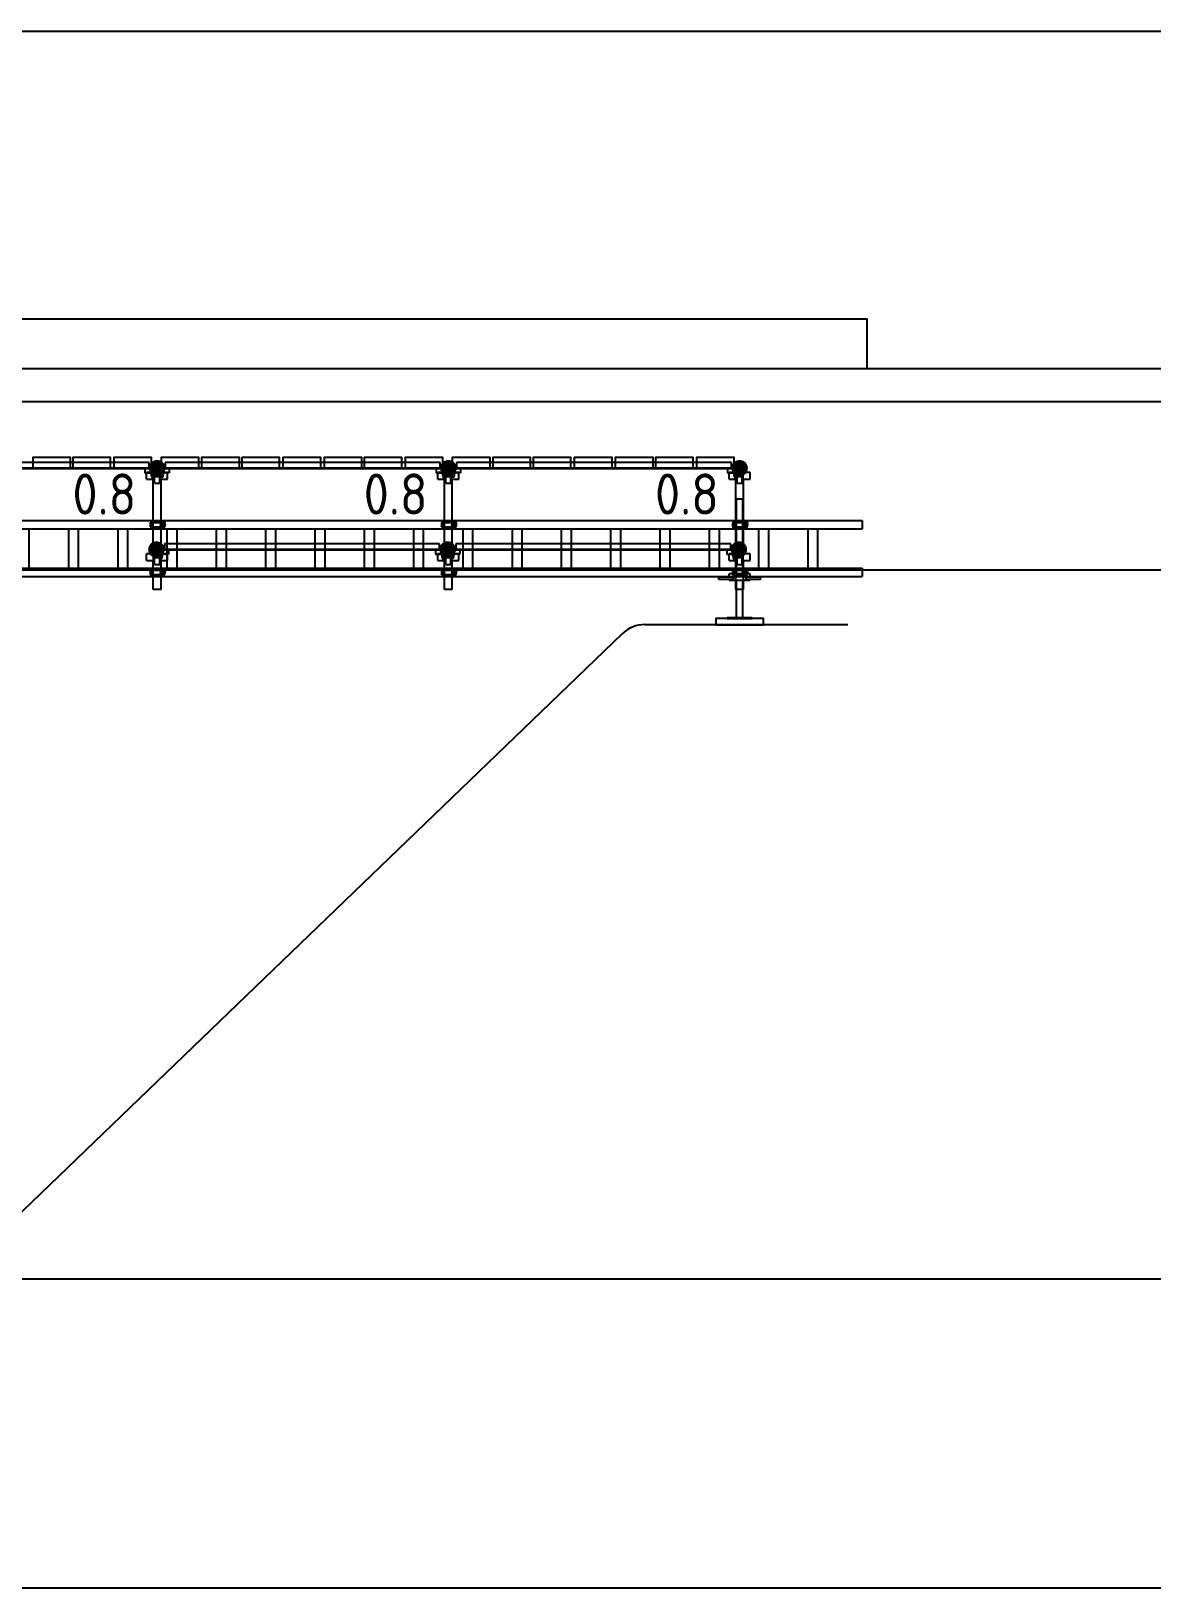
# Model space of a CAD drawing. Header units: millimetres. Extents: x 9116 to 195096, y -114281 to 55636.
# Drawn here: x 60292 to 67113, y -33649 to -24173 of the extents above; entities that cross this region are included whole.
import ezdxf
from ezdxf.enums import TextEntityAlignment as Align

# ---------------------------------------------------------------- set-up
doc = ezdxf.new("R2010")
doc.units = ezdxf.units.MM
doc.linetypes.add('KwikScaf_DASHED', pattern=[3.75, 2.5, -1.25])
doc.layers.get('0').update_dxf_attribs({"linetype": 'CONTINUOUS'})
for name, color, linetype in [('Grid Lines', 252, 'CONTINUOUS'), ('New Pipes', 7, 'CONTINUOUS'), ('Scaffold', 7, 'CONTINUOUS')]:
    doc.layers.add(name, color=color, linetype=linetype)
doc.styles.add('KwikScaf ISO', font='isocp.shx')

# ---------------------------------------------------------------- blocks, each defined once
blk = doc.blocks.new('6.3m Ladder Beam')
at = {"color": 6}
for p, q in [((0, 340), (0, 290)), ((0, 340), (6300, 340)), ((0, 290), (6300, 290)), ((270, 290), (270, 50)), ((330, 290), (330, 50)), ((570, 290), (570, 50)), ((630, 290), (630, 50)), ((870, 290), (870, 50)), ((930, 290), (930, 50)), ((1170, 290), (1170, 50)), ((1230, 290), (1230, 50)), ((1470, 290), (1470, 50)), ((1530, 290), (1530, 50)), ((1770, 290), (1770, 50)), ((1830, 290), (1830, 50)), ((2070, 290), (2070, 50)), ((2130, 290), (2130, 50)), ((2370, 290), (2370, 50)), ((2430, 290), (2430, 50)), ((2670, 290), (2670, 50)), ((2730, 290), (2730, 50)), ((2970, 290), (2970, 50)), ((3030, 290), (3030, 50)), ((3270, 290), (3270, 50)), ((3330, 290), (3330, 50)), ((3570, 290), (3570, 50)), ((3630, 290), (3630, 50)), ((3870, 290), (3870, 50)), ((3930, 290), (3930, 50)), ((4170, 290), (4170, 50)), ((4230, 290), (4230, 50)), ((4470, 290), (4470, 50)), ((4530, 290), (4530, 50)), ((4770, 290), (4770, 50)), ((4830, 290), (4830, 50)), ((5070, 290), (5070, 50)), ((5130, 290), (5130, 50)), ((5370, 290), (5370, 50)), ((5430, 290), (5430, 50)), ((5670, 290), (5670, 50)), ((5730, 290), (5730, 50)), ((5970, 290), (5970, 50)), ((6030, 290), (6030, 50)), ((6300, 340), (6300, 290)), ((0, 50), (0, 0)), ((0, 50), (6300, 50)), ((0, 0), (6300, 0)), ((6300, 50), (6300, 0))]:
    blk.add_line(p, q, dxfattribs=at)
blk = doc.blocks.new('0.8m Standard')
at = {"color": 180, "extrusion": (-1, 6.12323e-17, 0)}
for p, q in [((-35.5, 712), (-40, 712)), ((-40, 672), (-40, 712)), ((-40, 672), (-35.5, 672)), ((2.1, 712), (-35.5, 712)), ((-35.5, 672), (2.1, 672)), ((0, 712), (0, 721.1)), ((0, 217), (0, 672)), ((2.1, 672), (2.1, 712)), ((5.8, 712), (2.1, 712)), ((2.1, 672), (5.8, 672)), ((5.8, 712), (5.8, 672)), ((8.3, 647), (8.3, 687)), ((18.2, 687), (8.3, 687)), ((29.8, 687), (18.2, 687)), ((39.7, 687), (29.8, 687)), ((39.7, 647), (39.7, 687)), ((42.2, 672), (42.2, 712)), ((45.9, 712), (42.2, 712)), ((42.2, 672), (45.9, 672)), ((83.5, 712), (45.9, 712)), ((45.9, 672), (45.9, 712)), ((45.9, 672), (83.5, 672)), ((48, 712), (48, 721.1)), ((48, 217), (48, 672)), ((88, 712), (83.5, 712)), ((83.5, 672), (88, 672)), ((88, 672), (88, 712)), ((8.3, 647), (18.2, 647)), ((18.2, 647), (29.8, 647)), ((29.8, 647), (39.7, 647)), ((-40, 177), (-40, 217)), ((-35.5, 217), (-40, 217)), ((2.1, 217), (-35.5, 217)), ((2.1, 177), (2.1, 217)), ((5.8, 217), (2.1, 217)), ((5.8, 217), (5.8, 177)), ((8.3, 152), (8.3, 192)), ((18.2, 192), (8.3, 192)), ((29.8, 192), (18.2, 192)), ((39.7, 192), (29.8, 192)), ((39.7, 152), (39.7, 192)), ((42.2, 177), (42.2, 217)), ((45.9, 217), (42.2, 217)), ((45.9, 177), (45.9, 217)), ((83.5, 217), (45.9, 217)), ((88, 217), (83.5, 217)), ((88, 177), (88, 217)), ((-40, 177), (-35.5, 177)), ((-35.5, 177), (2.1, 177)), ((0, 0), (0, 177)), ((2.1, 177), (5.8, 177)), ((8.3, 152), (18.2, 152)), ((18.2, 152), (29.8, 152)), ((29.8, 152), (39.7, 152)), ((42.2, 177), (45.9, 177)), ((45.9, 177), (83.5, 177)), ((48, 0), (48, 177)), ((83.5, 177), (88, 177)), ((48, 0), (0, 0))]:
    blk.add_line(p, q, dxfattribs=at)
at = {"color": 180}
blk.add_line((0, 721.1), (48, 721.1), dxfattribs=at)
blk = doc.blocks.new('2D Jack Adjustable Screw')
at = {"color": 0, "extrusion": (1, -1.83691e-16, 2.30446e-16)}
for p, q in [((-265.5, 100), (-273.5, 100)), ((-273.5, 100), (-273.5, -52)), ((-265.5, 100), (-265.5, -52)), ((-35, 151.5), (-20, 151.5)), ((-35, 62.25), (-35, 151.5)), ((-20, 62.25), (-20, 151.5)), ((-265.5, 42.5), (-40, 42.5)), ((-265.5, 5.5), (-40, 5.5)), ((-40, 87.75), (-35, 87.75)), ((-40, 87.75), (-40, 24)), ((-40, 24), (-40, -39.75)), ((-35, 62.25), (-20, 62.25)), ((-20, 87.75), (0, 87.75)), ((0, 24), (0, 87.75)), ((0, 42.5), (454.5, 42.5)), ((0, -39.75), (0, 24)), ((0, 5.5), (454.5, 5.5)), ((454.5, 24), (454.5, 42.5)), ((454.5, 5.5), (454.5, 24)), ((-265.5, -52), (-273.5, -52)), ((-40, -39.75), (-35, -39.75)), ((-20, -14.25), (-35, -14.25)), ((-35, -103.5), (-35, -14.25)), ((-20, -103.5), (-20, -14.25)), ((-20, -39.75), (0, -39.75)), ((-35, -103.5), (-20, -103.5))]:
    blk.add_line(p, q, dxfattribs=at)
blk = doc.blocks.new('Half 90')
for p, q in [((-43.3, 15), (10.1, 15)), ((-43.3, 15), (-40.1, 10)), ((-43.3, 9.2), (-43.3, -9.2)), ((-29, 3.2), (-43.3, 9.2)), ((-41.7, 12.5), (13.2, 12.5)), ((-28.3, 5), (-40.1, 10)), ((-34.9, 5.6), (-34.9, 7.8)), ((-29, 3.2), (-29, -3.2)), ((-28.3, -5), (-28.3, 5)), ((36.7, 20), (10.1, 15)), ((13.2, 12.5), (36.4, 17.2)), ((22.1, 14.3), (18.3, -0.8)), ((36.4, 17.2), (44.8, 10)), ((46.7, 10), (43, 10)), ((-43.3, -9.2), (-29, -3.2)), ((-43.3, -15), (-40.1, -10)), ((-43.3, -15), (10.1, -15)), ((-41.7, -12.5), (13.2, -12.5)), ((-28.3, -5), (-40.1, -10)), ((-34.9, -7.8), (-34.9, -5.6)), ((36.7, -20), (10.1, -15)), ((13.2, -12.5), (36.4, -17.2)), ((18.3, -0.8), (22.4, -14.4)), ((36.4, -17.2), (44.8, -10)), ((46.7, -10), (43, -10))]:
    blk.add_line(p, q)
blk.add_lwpolyline([(35.1, -12.5), (45.9, -6.2), (45.9, 6.2), (35.1, 12.5), (24.2, 6.2), (24.2, -6.2)], close=True)
for points in [[(36.7, 20), (45.2, 14.9), (46.7, 10)], [(36.7, -20), (45.2, -14.9), (46.7, -10)]]:
    blk.add_lwpolyline(points)
for radius in [12.5, 5]:
    blk.add_circle((35.1, 0), radius)

msp = doc.modelspace()

# ---------------------------------------------------------------- linework, layer by layer
at = {"layer": 'Grid Lines', "color": 252, "linetype": 'KwikScaf_DASHED'}
for p, q in [((48176.3, -24172.7), (71766.6, -24172.7)), ((52960.2, -26226.7), (71766.6, -26226.7)), ((48176.3, -26426.7), (71766.6, -26426.7)), ((52960.2, -27452.4), (71766.6, -27452.4)), ((48176.3, -31768), (71766.6, -31768)), ((48176.3, -33648.7), (71766.6, -33648.7))]:
    msp.add_line(p, q, dxfattribs=at)
at = {"layer": 'New Pipes', "color": 4}
msp.add_lwpolyline([(54458.7, -26226.7), (65379.1, -26226.7), (65379.1, -25926.7), (54458.7, -25926.7)], close=True, dxfattribs=at)
at = {"layer": 'Scaffold', "color": 2, "extrusion": (0, 1, -1.83691e-16)}
for p, q in [((61009.4, -26799), (59334.7, -26799)), ((61009.4, -26832), (61009.4, -26799)), ((61014.4, -26812), (61017.8, -26837)), ((61034.4, -26812), (61014.4, -26812)), ((61034.4, -26887), (61034.4, -26812)), ((61082.4, -26812), (61102.4, -26812)), ((61082.4, -26887), (61082.4, -26812)), ((61102.4, -26812), (61099.1, -26837)), ((62782.1, -26799), (61107.4, -26799)), ((61107.4, -26799), (61107.4, -26832)), ((62782.1, -26832), (62782.1, -26799)), ((62787.1, -26812), (62790.5, -26837)), ((62807.1, -26812), (62787.1, -26812)), ((62807.1, -26887), (62807.1, -26812)), ((62855.1, -26812), (62875.1, -26812)), ((62855.1, -26887), (62855.1, -26812)), ((62875.1, -26812), (62871.8, -26837)), ((64554.8, -26799), (62880.1, -26799)), ((62880.1, -26799), (62880.1, -26832)), ((64554.8, -26832), (64554.8, -26799)), ((64559.8, -26812), (64563.2, -26837)), ((64579.8, -26812), (64559.8, -26812)), ((64579.8, -26887), (64579.8, -26812)), ((61009.4, -26832), (59334.7, -26832)), ((61009.4, -26837), (59334.7, -26837)), ((60984.4, -26837), (60984.4, -26862)), ((60984.4, -26862), (61021.1, -26862)), ((61009.4, -26837), (61009.4, -26832)), ((61017.8, -26837), (61009.4, -26837)), ((61021.1, -26862), (61024.4, -26887)), ((61024.4, -26887), (61034.4, -26887)), ((61092.4, -26887), (61082.4, -26887)), ((61095.8, -26862), (61092.4, -26887)), ((61132.4, -26862), (61095.8, -26862)), ((61099.1, -26837), (61107.4, -26837)), ((62782.1, -26832), (61107.4, -26832)), ((61107.4, -26832), (61107.4, -26837)), ((62782.1, -26837), (61107.4, -26837)), ((61132.4, -26837), (61132.4, -26862)), ((62757.1, -26837), (62757.1, -26862)), ((62757.1, -26862), (62793.8, -26862)), ((62782.1, -26837), (62782.1, -26832)), ((62790.5, -26837), (62782.1, -26837)), ((62793.8, -26862), (62797.1, -26887)), ((62797.1, -26887), (62807.1, -26887)), ((62865.1, -26887), (62855.1, -26887)), ((62868.5, -26862), (62865.1, -26887)), ((62905.1, -26862), (62868.5, -26862)), ((62871.8, -26837), (62880.1, -26837)), ((64554.8, -26832), (62880.1, -26832)), ((62880.1, -26832), (62880.1, -26837)), ((64554.8, -26837), (62880.1, -26837)), ((62905.1, -26837), (62905.1, -26862)), ((64529.8, -26837), (64529.8, -26862)), ((64529.8, -26862), (64566.5, -26862)), ((64554.8, -26837), (64554.8, -26832)), ((64563.2, -26837), (64554.8, -26837)), ((64566.5, -26862), (64569.8, -26887)), ((64569.8, -26887), (64579.8, -26887)), ((61078, -27307), (61098, -27307)), ((61078, -27382), (61078, -27307)), ((61088, -27382), (61078, -27382)), ((61091.3, -27357), (61088, -27382)), ((61128, -27357), (61091.3, -27357)), ((61098, -27307), (61094.6, -27332)), ((61094.6, -27332), (61103, -27332)), ((62777.6, -27294), (61103, -27294)), ((61103, -27294), (61103, -27327)), ((62777.6, -27327), (61103, -27327)), ((61103, -27327), (61103, -27332)), ((62777.6, -27332), (61103, -27332)), ((61128, -27332), (61128, -27357)), ((62752.6, -27332), (62752.6, -27357)), ((62752.6, -27357), (62789.3, -27357)), ((62777.6, -27327), (62777.6, -27294)), ((62777.6, -27332), (62777.6, -27327)), ((62786, -27332), (62777.6, -27332)), ((62782.6, -27307), (62786, -27332)), ((62802.6, -27307), (62782.6, -27307)), ((62789.3, -27357), (62792.6, -27382)), ((62792.6, -27382), (62802.6, -27382)), ((62802.6, -27382), (62802.6, -27307)), ((62850.6, -27307), (62870.6, -27307)), ((62850.6, -27382), (62850.6, -27307)), ((62860.6, -27382), (62850.6, -27382)), ((62864, -27357), (62860.6, -27382)), ((62900.6, -27357), (62864, -27357)), ((62870.6, -27307), (62867.3, -27332)), ((62867.3, -27332), (62875.6, -27332)), ((64550.3, -27294), (62875.6, -27294)), ((62875.6, -27294), (62875.6, -27327)), ((64550.3, -27327), (62875.6, -27327)), ((62875.6, -27327), (62875.6, -27332)), ((64550.3, -27332), (62875.6, -27332)), ((62900.6, -27332), (62900.6, -27357)), ((64525.3, -27332), (64525.3, -27357)), ((64525.3, -27357), (64562, -27357)), ((64550.3, -27327), (64550.3, -27294)), ((64550.3, -27332), (64550.3, -27327)), ((64558.7, -27332), (64550.3, -27332)), ((64555.3, -27307), (64558.7, -27332)), ((64575.3, -27307), (64555.3, -27307)), ((64562, -27357), (64565.3, -27382)), ((64565.3, -27382), (64575.3, -27382)), ((64575.3, -27382), (64575.3, -27307))]:
    msp.add_line(p, q, dxfattribs=at)
at = {"layer": 'Scaffold'}
for p, q in [((59866.9, -31712.1), (63888.3, -27841.2)), ((64027, -27785.3), (65261.7, -27785.3))]:
    msp.add_line(p, q, dxfattribs=at)
at = {"layer": 'Scaffold', "color": 20}
for points in [[(60301.7, -26832), (60531.7, -26832), (60531.7, -26768), (60301.7, -26768)], [(60545.5, -26832), (60775.5, -26832), (60775.5, -26768), (60545.5, -26768)], [(60795.3, -26832), (61025.3, -26832), (61025.3, -26768), (60795.3, -26768)], [(61082.4, -26832), (61312.4, -26832), (61312.4, -26768), (61082.4, -26768)], [(61328.9, -26832), (61558.9, -26832), (61558.9, -26768), (61328.9, -26768)], [(61574.3, -26832), (61804.3, -26832), (61804.3, -26768), (61574.3, -26768)], [(61824.6, -26832), (62054.6, -26832), (62054.6, -26768), (61824.6, -26768)], [(62074.4, -26832), (62304.4, -26832), (62304.4, -26768), (62074.4, -26768)], [(62318.2, -26832), (62548.2, -26832), (62548.2, -26768), (62318.2, -26768)], [(62568, -26832), (62798, -26832), (62798, -26768), (62568, -26768)], [(62855.1, -26832), (63085.1, -26832), (63085.1, -26768), (62855.1, -26768)], [(63101.6, -26832), (63331.6, -26832), (63331.6, -26768), (63101.6, -26768)], [(63346.9, -26832), (63576.9, -26832), (63576.9, -26768), (63346.9, -26768)], [(63597.3, -26832), (63827.3, -26832), (63827.3, -26768), (63597.3, -26768)], [(63847.1, -26832), (64077.1, -26832), (64077.1, -26768), (63847.1, -26768)], [(64090.8, -26832), (64320.8, -26832), (64320.8, -26768), (64090.8, -26768)], [(64340.7, -26832), (64570.7, -26832), (64570.7, -26768), (64340.7, -26768)]]:
    msp.add_lwpolyline(points, close=True, dxfattribs=at)
at = {"layer": 'Scaffold', "color": 40, "const_width": 50}
for points in [[(61033.4, -26833, 1), (61083.4, -26833, 1)], [(62806.1, -26833, 1), (62856.1, -26833, 1)], [(64578.8, -26833, 1), (64628.8, -26833, 1)], [(61029, -27328, 1), (61079, -27328, 1)], [(62801.6, -27328, 1), (62851.6, -27328, 1)], [(64574.3, -27328, 1), (64624.3, -27328, 1)]]:
    msp.add_lwpolyline(points, format="xyb", close=True, dxfattribs=at)
at = {"layer": 'Scaffold', "color": 200}
msp.add_lwpolyline([(64458.8, -27787), (64748.8, -27787), (64748.8, -27749), (64458.8, -27749)], close=True, dxfattribs=at)
at = {"layer": 'Scaffold'}
msp.add_arc((64027, -27985.3), 200, 90, 133.90776, dxfattribs=at)

# ---------------------------------------------------------------- block references
msp.add_blockref('6.3m Ladder Beam', (59048.5, -27491.9))
for name, p in [('0.8m Standard', (61034.4, -27571.7)), ('0.8m Standard', (62807.1, -27571.7)), ('0.8m Standard', (64579.8, -27571.7)), ('Half 90', (61059, -27176.9)), ('Half 90', (62831.7, -27176.9)), ('Half 90', (64604.4, -27176.9)), ('Half 90', (61059, -27466.9)), ('Half 90', (62831.7, -27466.9)), ('Half 90', (64604.4, -27466.9))]:
    msp.add_blockref(name, p, dxfattribs=at)
at = {"layer": 'Scaffold', "color": 190, "rotation": 90}
msp.add_blockref('2D Jack Adjustable Screw', (64627.8, -27475.5), dxfattribs=at)

# ---------------------------------------------------------------- texts
at = {"layer": 'Scaffold', "color": 7, "style": 'KwikScaf ISO'}
for p in [(61218.2, -26990.4), (62990.9, -26990.4), (64763.6, -26990.4)]:
    msp.add_text('  0.8  ', height=250, dxfattribs=at).set_placement(p, align=Align.MIDDLE_RIGHT)

doc.saveas('drawing.dxf')
